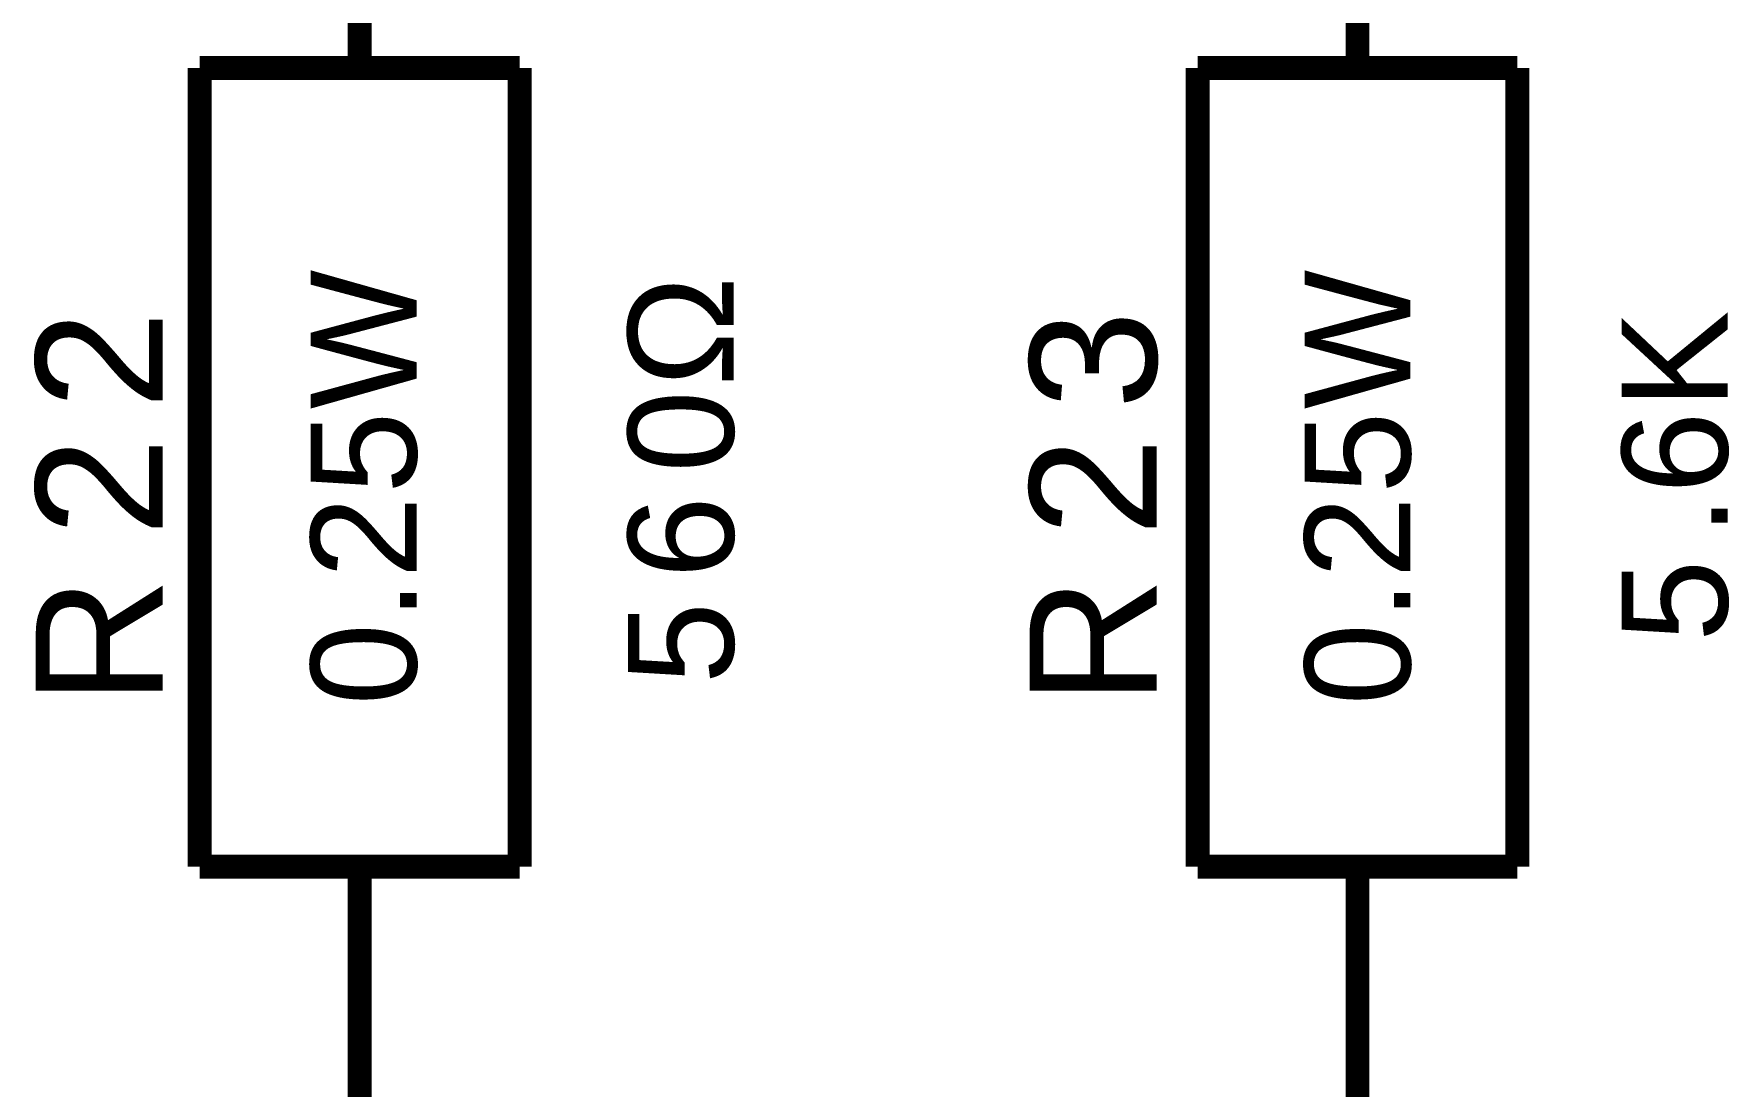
# Model space of a CAD drawing. Header units: millimetres. Extents: x -2024 to 917, y -725 to 13.
# Drawn here: x 293.09 to 314.31, y -579.05 to -565.87 of the extents above; entities that cross this region are included whole.
import ezdxf

# ---------------------------------------------------------------- set-up
doc = ezdxf.new("R2010")
doc.units = ezdxf.units.MM
doc.layers.add('Sheet', color=255, linetype='Continuous')
doc.styles.get("Standard").update_dxf_attribs({"font": 'arial.ttf'})

msp = doc.modelspace()

# ---------------------------------------------------------------- linework, layer by layer
at = {"layer": 'Sheet', "const_width": 0.3}
for points in [[(297.165, -566.295), (297.165, -563.795)], [(309.661, -566.295), (309.661, -563.795)], [(295.162, -566.295), (299.168, -566.295)], [(295.162, -576.297), (295.162, -566.295)], [(299.168, -576.297), (299.168, -566.295)], [(307.659, -566.295), (311.664, -566.295)], [(307.659, -576.297), (307.659, -566.295)], [(311.664, -576.297), (311.664, -566.295)], [(295.162, -576.297), (299.168, -576.297)], [(297.165, -576.297), (297.165, -578.797)], [(307.659, -576.297), (311.664, -576.297)], [(309.661, -576.297), (309.661, -578.797)], [(297.165, -583.798), (297.165, -578.797)], [(309.661, -578.797), (309.661, -581.298), (309.661, -583.798)]]:
    msp.add_lwpolyline(points, dxfattribs=at)

# ---------------------------------------------------------------- texts
at = {"layer": 'Sheet'}
for s, height, p in [('W', 1.325, (297.877, -570.568)), ('W', 1.325, (310.323, -570.568)), ('Ω', 1.325, (301.849, -570.303)), ('2', 1.59, (294.699, -570.568)), ('3', 1.59, (307.145, -570.568)), ('K', 1.325, (314.296, -570.568)), ('0', 1.325, (301.849, -571.362)), ('5', 1.325, (297.877, -571.627)), ('5', 1.325, (310.323, -571.627)), ('6', 1.325, (314.296, -571.627)), ('2', 1.59, (294.699, -572.157)), ('2', 1.59, (307.145, -572.157)), ('2', 1.325, (297.877, -572.687)), ('6', 1.325, (301.849, -572.687)), ('2', 1.325, (310.323, -572.687)), ('.', 1.325, (314.296, -572.157)), ('5', 1.325, (314.296, -573.482)), ('R', 1.59, (294.699, -574.277)), ('.', 1.325, (297.877, -573.217)), ('R', 1.59, (307.145, -574.277)), ('.', 1.325, (310.323, -573.217)), ('5', 1.325, (301.849, -574.012)), ('0', 1.325, (297.877, -574.277)), ('0', 1.325, (310.323, -574.277))]:
    msp.add_text(s, height=height, rotation=90, dxfattribs=at).set_placement(p)

doc.saveas('drawing.dxf')
